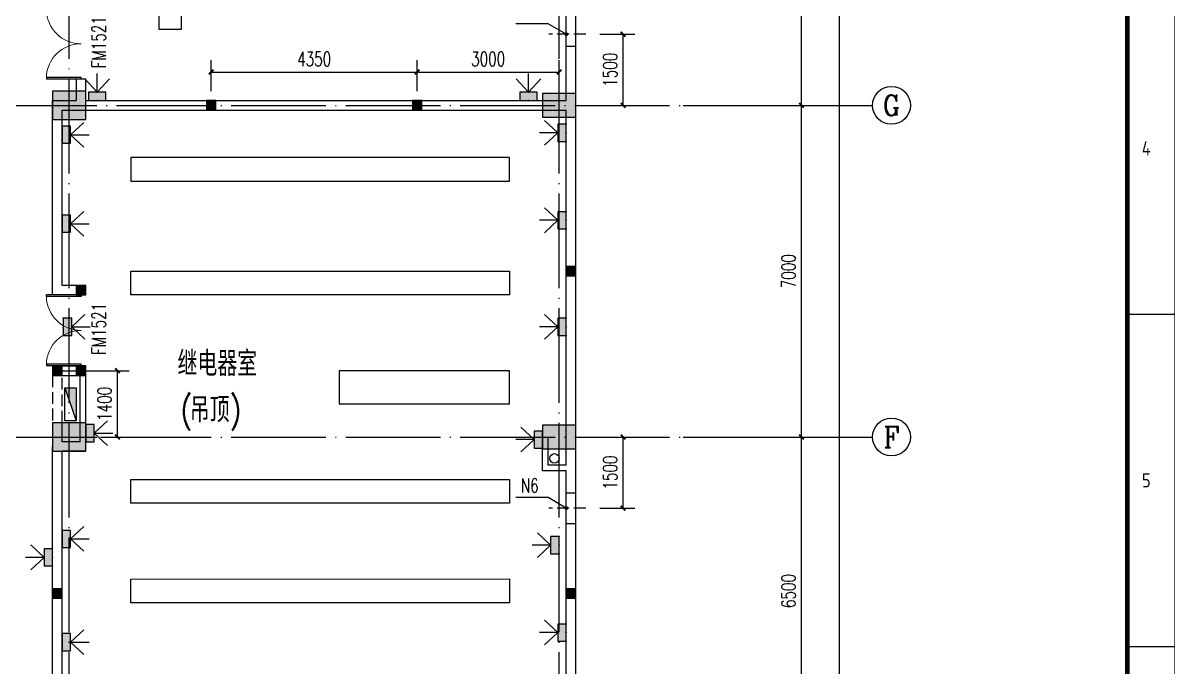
# Model space of a CAD drawing. Extents: x -93062 to 326984, y -142534 to 91021.
# Drawn here: x 98974 to 123304, y 55520 to 69109 of the extents above; entities that cross this region are included whole.
import ezdxf
from ezdxf.enums import TextEntityAlignment as Align

# ---------------------------------------------------------------- set-up
doc = ezdxf.new("R2010")
doc.units = 0
doc.header["$LTSCALE"] = 1000
doc.header["$MEASUREMENT"] = 0
doc.linetypes.add('DASH', pattern=[0.35, 0.25, -0.1])
doc.linetypes.add('DOTE', pattern=[2.42, 2, -0.2, 0.02, -0.2])
doc.layers.get('0').update_dxf_attribs({"color": 8})
doc.layers.get('Defpoints').update_dxf_attribs({"color": 8})
for name, color, linetype in [('-人员定位', 6, 'Continuous'), ('AXIS', 8, 'Continuous'), ('AXIS_TEXT', 8, 'Continuous'), ('CENTRE LINE', 8, 'DOTE'), ('COLUMN', 8, 'Continuous'), ('DOTE', 8, 'DOTE'), ('EQUIPMENT', 8, 'Continuous'), ('GROUND', 8, 'Continuous'), ('HOLE', 8, 'Continuous'), ('PUB_DIM', 8, 'Continuous'), ('PUB_HATCH', 8, 'Continuous'), ('PUB_TEXT', 8, 'Continuous'), ('TEXT', 8, 'Continuous'), ('WALL', 8, 'Continuous'), ('WINDOW', 8, 'Continuous'), ('WINDOW_TEXT', 8, 'Continuous')]:
    doc.layers.add(name, color=color, linetype=linetype)
doc.styles.add('_TCH_AXIS', font='COMPLEX', dxfattribs={"bigfont": 'GBCBIG'})
doc.styles.add('_TCH_DIM', font='SIMPLEX', dxfattribs={"bigfont": 'GBCBIG'})
doc.styles.add('_TCH_DIM_T3', font='SIMPLEX', dxfattribs={"width": 0.705882, "bigfont": 'GBCBIG'})
doc.styles.add('_TCH_WINDOW', font='SIMPLEX', dxfattribs={"bigfont": 'GBCBIG'})
doc.styles.add('COMPLEX', font='COMPLEX')
doc.styles.add('HZTXT', font='geditxt.shx', dxfattribs={"width": 0.8, "bigfont": 'hztxt1.shx'})
doc.styles.get("Standard").update_dxf_attribs({"font": 'gbenor.shx', "bigfont": 'gbcbig.shx'})
doc.styles.add('TK', font='GEDITXT.SHX', dxfattribs={"width": 0.85, "height": 3.5, "bigfont": 'DXT.SHX'})
doc.dimstyles.new('_TCH_ARCH&&100', dxfattribs={"dimtxt": 297.5, "dimasz": 100, "dimexe": 250, "dimexo": 300, "dimgap": 126.25, "dimtad": 1, "dimdec": 0, "dimzin": 0, "dimdsep": 46, "dimtxsty": '_TCH_DIM_T3', "dimblk": 'ARCHTICK', "dimcen": 0.09, "dimazin": 2, "dimtfac": 1, "dimtdec": 0, "dimtix": 1, "dimtmove": 2, "dimatfit": 3, "dimfxl": 1, "dimtolj": 1, "dimtzin": 0, "dimarcsym": 0})

# ---------------------------------------------------------------- blocks, each defined once
blk = doc.blocks.new('_FZH')
blk.add_lwpolyline([(-0.5, -0.5), (0.5, -0.5), (0.5, 0.5), (-0.5, 0.5)], close=True)
at = {"layer": 'PUB_HATCH'}
blk.add_solid([(-0.5, -0.5), (0.5, -0.5), (-0.5, 0.5), (0.5, 0.5)], dxfattribs=at)
blk = doc.blocks.new('DSADa')
at = {"layer": 'COLUMN'}
for p, xscale, yscale, zscale, rotation in [((12750, -14000), 700.0000000001892, 599.9984741202788, 599.9984741202788, 3.692380445562536e-11), ((23100, -14000), 699.9999999997672, 499.9999999998399, 499.9999999998399, 3.811489492195883e-11), ((12750, -21000), 700.0000000001892, 599.9984741202788, 599.9984741202788, 3.632825922247011e-11), ((23100, -21000), 699.9999999997672, 499.9999999998399, 499.9999999998399, 3.811489492195883e-11)]:
    blk.add_blockref('_FZH', p, dxfattribs=dict(at, xscale=xscale, yscale=yscale, zscale=zscale, rotation=rotation))
blk = doc.blocks.new('GEDI_WK_A1_V')
at = {"color": 3}
for p, q in [((584, 560.67), (594, 560.67)), ((584, 490.58), (594, 490.58))]:
    blk.add_line(p, q, dxfattribs=at)
for points, const_width in [([(0, 841), (0, 0), (594, 0), (594, 841)], 0.1), ([(10, 816), (10, 10), (584, 10), (584, 816)], 1)]:
    blk.add_lwpolyline(points, close=True, dxfattribs=dict(at, const_width=const_width))
for s, p in [('4', (588, 595.71)), ('5', (588, 525.62))]:
    blk.add_text(s, height=3, dxfattribs=at).set_placement(p, align=Align.MIDDLE)
blk = doc.blocks.new('A$C711966D6')
blk.add_blockref('GEDI_WK_A1_V', (0, 0))
at = {"style": 'TK', "width": 0.85}
for tag, height, p in [('PROJECTNAME', 4.75, (529, 44)), ('PHASE', 4, (571, 44)), ('DRAWINGNAME', 4.75, (539, 31))]:
    blk.add_attdef(tag, text='', height=height, dxfattribs=at).set_placement(p, align=Align.MIDDLE_CENTER)
for tag, p, height in [('APPROVE', (416, 32.75), 3.5), ('DESIGN', (461, 32.75), 3.5), ('REVIEW1', (416, 25.75), 3.5), ('DRAW', (461, 25.75), 3.5), ('REVIEW2', (416, 18.75), 3.5), ('PROPORTION', (461, 18.75), 3.5), ('DRAWINGNUMBER', (511, 18.5), 4), ('CHECK', (416, 11.75), 3.5), ('DATE', (461, 11.75), 3.5), ('VERSION', (577, 11.75), 3.5)]:
    blk.add_attdef(tag, p, '', height=height, dxfattribs=at)
blk = doc.blocks.new('是飞洒发时')
at = {"xscale": 100, "yscale": 100, "zscale": 100}
blk.add_blockref('A$C711966D6', (0, 0), dxfattribs=at)
blk = doc.blocks.new('A$C0FBE4C39')
at = {"layer": 'EQUIPMENT'}
for points in [[(-7759, -5522), (-7759, -8002), (-8449, -8003), (-8449, -5522)], [(-5019, -5557), (-5019, -10400), (-6159, -10400), (-6159, -5557)], [(-2279, -5557), (-2279, -10400), (-3419, -10400), (-3419, -5557)], [(-7987, -9603), (-7987, -12401), (-8449, -12401), (-8449, -9603)], [(-9050, -15100), (-9050, -15600), (-1050, -15600), (-1050, -15100)], [(-9050, -17999), (-9050, -17498), (-1050, -17498), (-1050, -17999)], [(-1053, -20299), (-1053, -19601), (-4651, -19601), (-4651, -20299)], [(-9050, -24498), (-9050, -23996), (-1051, -23995), (-1051, -24498)]]:
    blk.add_lwpolyline(points, close=True, dxfattribs=at)
for points in [[(-1051, -21897), (-1051, -22397), (-9050, -22397), (-9050, -21897), (-1051, -21897)], [(-1053, -26598), (-1052, -26096), (-9051, -26096), (-9051, -26598), (-1053, -26598)], [(-1052, -28193), (-1052, -28697), (-9044, -28697), (-9044, -28193), (-1052, -28193)]]:
    blk.add_lwpolyline(points, dxfattribs=at)
blk = doc.blocks.new('A$C2CBA13EF')
at = {"layer": 'GROUND'}
blk.add_circle((23000, 13050), 100, dxfattribs=at)
blk = doc.blocks.new('trwt')
at = {"layer": 'EQUIPMENT'}
h = blk.add_hatch(color=256, dxfattribs=at)
h.dxf.hatch_style = 1
h.paths.add_polyline_path([(240, 0), (240, 700), (0, 700)])
blk.add_line((0, 700), (240, 0), dxfattribs=at)
blk.add_lwpolyline([(0, 700), (240, 700), (240, 0), (0, 0)], close=True, dxfattribs=at)
blk = doc.blocks.new('_ArchTick')
at = {"color": 0, "linetype": 'ByBlock', "const_width": 0.4}
blk.add_lwpolyline([(-0.5, -0.5), (0.5, 0.5)], dxfattribs=at)
blk = doc.blocks.new('*D377')
at = {"layer": 'Defpoints', "color": 0, "transparency": 16777216}
for p in [(110858, 68872), (111648, 68872), (110858, 67372)]:
    blk.add_point(p, dxfattribs=at)
at = {"layer": 'HOLE', "color": 0, "lineweight": -2, "transparency": 16777216}
for p, q in [((111158, 68872), (111898, 68872)), ((111648, 67372), (111648, 68872)), ((111158, 67372), (111898, 67372))]:
    blk.add_line(p, q, dxfattribs=at)
at = {"layer": 'HOLE', "color": 0, "lineweight": -2, "transparency": 16777216, "xscale": 100, "yscale": 100, "zscale": 100}
for p, rotation in [((111648, 68872), 90), ((111648, 67372), 270)]:
    blk.add_blockref('_ArchTick', p, dxfattribs=dict(at, rotation=rotation))
at = {"layer": 'HOLE', "color": 0, "transparency": 16777216, "insert": (111373, 68122), "char_height": 297.5, "attachment_point": 5, "rotation": 90, "style": '_TCH_DIM_T3'}
blk.add_mtext('\\A1;1500', dxfattribs=at)
blk = doc.blocks.new('*D378')
at = {"layer": 'Defpoints', "color": 0, "transparency": 16777216}
for p in [(110858, 60372), (111648, 60372), (110858, 58872)]:
    blk.add_point(p, dxfattribs=at)
at = {"layer": 'HOLE', "color": 0, "lineweight": -2, "transparency": 16777216}
for p, q in [((111158, 60372), (111898, 60372)), ((111648, 58872), (111648, 60372)), ((111158, 58872), (111898, 58872))]:
    blk.add_line(p, q, dxfattribs=at)
at = {"layer": 'HOLE', "color": 0, "lineweight": -2, "transparency": 16777216, "xscale": 100, "yscale": 100, "zscale": 100}
for p, rotation in [((111648, 60372), 90), ((111648, 58872), 270)]:
    blk.add_blockref('_ArchTick', p, dxfattribs=dict(at, rotation=rotation))
at = {"layer": 'HOLE', "color": 0, "transparency": 16777216, "insert": (111373, 59622), "char_height": 297.5, "attachment_point": 5, "rotation": 90, "style": '_TCH_DIM_T3'}
blk.add_mtext('\\A1;1500', dxfattribs=at)
blk = doc.blocks.new('*D922')
at = {"layer": 'Defpoints', "color": 0, "transparency": 16777216}
for p in [(100308, 61772), (100968, 61772), (100308, 60372)]:
    blk.add_point(p, dxfattribs=at)
at = {"layer": 'PUB_DIM', "color": 0, "lineweight": -2, "transparency": 16777216}
for p, q in [((100608, 61772), (101218, 61772)), ((100968, 60372), (100968, 61772)), ((100608, 60372), (101218, 60372))]:
    blk.add_line(p, q, dxfattribs=at)
at = {"layer": 'PUB_DIM', "color": 0, "lineweight": -2, "transparency": 16777216, "xscale": 100, "yscale": 100, "zscale": 100}
for p, rotation in [((100968, 61772), 90), ((100968, 60372), 270)]:
    blk.add_blockref('_ArchTick', p, dxfattribs=dict(at, rotation=rotation))
at = {"layer": 'PUB_DIM', "color": 0, "transparency": 16777216, "insert": (100693, 61072), "char_height": 297.5, "attachment_point": 5, "rotation": 90, "style": '_TCH_DIM_T3'}
blk.add_mtext('\\A1;1400', dxfattribs=at)
blk = doc.blocks.new('*D940')
at = {"layer": 'Defpoints', "color": 0, "transparency": 16777216}
for p in [(107298, 68075), (102948, 67372), (107298, 67372)]:
    blk.add_point(p, dxfattribs=at)
at = {"layer": 'PUB_DIM', "color": 0, "lineweight": -2, "transparency": 16777216}
for p, q in [((102948, 67672), (102948, 68325)), ((107298, 67672), (107298, 68325)), ((102948, 68075), (107298, 68075))]:
    blk.add_line(p, q, dxfattribs=at)
at = {"layer": 'PUB_DIM', "color": 0, "lineweight": -2, "transparency": 16777216, "xscale": 100, "yscale": 100, "zscale": 100, "rotation": 180}
blk.add_blockref('_ArchTick', (102948, 68075), dxfattribs=at)
at = {"layer": 'PUB_DIM', "color": 0, "lineweight": -2, "transparency": 16777216, "xscale": 100, "yscale": 100, "zscale": 100}
blk.add_blockref('_ArchTick', (107298, 68075), dxfattribs=at)
at = {"layer": 'PUB_DIM', "color": 0, "transparency": 16777216, "insert": (105123, 68350), "char_height": 297.5, "attachment_point": 5, "style": '_TCH_DIM_T3'}
blk.add_mtext('\\A1;4350', dxfattribs=at)
blk = doc.blocks.new('*D941')
at = {"layer": 'Defpoints', "color": 0, "transparency": 16777216}
for p in [(110298, 68075), (107298, 67372), (110298, 67372)]:
    blk.add_point(p, dxfattribs=at)
at = {"layer": 'PUB_DIM', "color": 0, "lineweight": -2, "transparency": 16777216}
for p, q in [((107298, 67672), (107298, 68325)), ((110298, 67672), (110298, 68325)), ((107298, 68075), (110298, 68075))]:
    blk.add_line(p, q, dxfattribs=at)
at = {"layer": 'PUB_DIM', "color": 0, "lineweight": -2, "transparency": 16777216, "xscale": 100, "yscale": 100, "zscale": 100, "rotation": 180}
blk.add_blockref('_ArchTick', (107298, 68075), dxfattribs=at)
at = {"layer": 'PUB_DIM', "color": 0, "lineweight": -2, "transparency": 16777216, "xscale": 100, "yscale": 100, "zscale": 100}
blk.add_blockref('_ArchTick', (110298, 68075), dxfattribs=at)
at = {"layer": 'PUB_DIM', "color": 0, "transparency": 16777216, "insert": (108798, 68350), "char_height": 297.5, "attachment_point": 5, "style": '_TCH_DIM_T3'}
blk.add_mtext('\\A1;3000', dxfattribs=at)
blk = doc.blocks.new('*D1259')
at = {"layer": 'AXIS', "color": 0, "lineweight": -2, "transparency": 16777216}
for p, q in [((113216, 60372), (115666, 60372)), ((115416, 53872), (115416, 60372)), ((113216, 53872), (115666, 53872))]:
    blk.add_line(p, q, dxfattribs=at)
at = {"layer": 'Defpoints', "color": 0, "transparency": 16777216}
for p in [(112916, 60372), (115416, 60372), (112916, 53872)]:
    blk.add_point(p, dxfattribs=at)
at = {"layer": 'AXIS', "color": 0, "lineweight": -2, "transparency": 16777216, "xscale": 100, "yscale": 100, "zscale": 100}
for p, rotation in [((115416, 60372), 90), ((115416, 53872), 270)]:
    blk.add_blockref('_ArchTick', p, dxfattribs=dict(at, rotation=rotation))
at = {"layer": 'AXIS', "color": 0, "transparency": 16777216, "insert": (115141, 57122), "char_height": 297.5, "attachment_point": 5, "rotation": 90, "style": '_TCH_DIM_T3'}
blk.add_mtext('\\A1;6500', dxfattribs=at)
blk = doc.blocks.new('*D1260')
at = {"layer": 'AXIS', "color": 0, "lineweight": -2, "transparency": 16777216}
for p, q in [((113216, 67372), (115666, 67372)), ((115416, 60372), (115416, 67372)), ((113216, 60372), (115666, 60372))]:
    blk.add_line(p, q, dxfattribs=at)
at = {"layer": 'Defpoints', "color": 0, "transparency": 16777216}
for p in [(112916, 67372), (115416, 67372), (112916, 60372)]:
    blk.add_point(p, dxfattribs=at)
at = {"layer": 'AXIS', "color": 0, "lineweight": -2, "transparency": 16777216, "xscale": 100, "yscale": 100, "zscale": 100}
for p, rotation in [((115416, 67372), 90), ((115416, 60372), 270)]:
    blk.add_blockref('_ArchTick', p, dxfattribs=dict(at, rotation=rotation))
at = {"layer": 'AXIS', "color": 0, "transparency": 16777216, "insert": (115141, 63872), "char_height": 297.5, "attachment_point": 5, "rotation": 90, "style": '_TCH_DIM_T3'}
blk.add_mtext('\\A1;7000', dxfattribs=at)
blk = doc.blocks.new('*D1261')
at = {"layer": 'AXIS', "color": 0, "lineweight": -2, "transparency": 16777216}
for p, q in [((113216, 74372), (115666, 74372)), ((115416, 67372), (115416, 74372)), ((113216, 67372), (115666, 67372))]:
    blk.add_line(p, q, dxfattribs=at)
at = {"layer": 'Defpoints', "color": 0, "transparency": 16777216}
for p in [(112916, 74372), (115416, 74372), (112916, 67372)]:
    blk.add_point(p, dxfattribs=at)
at = {"layer": 'AXIS', "color": 0, "lineweight": -2, "transparency": 16777216, "xscale": 100, "yscale": 100, "zscale": 100}
for p, rotation in [((115416, 74372), 90), ((115416, 67372), 270)]:
    blk.add_blockref('_ArchTick', p, dxfattribs=dict(at, rotation=rotation))
at = {"layer": 'AXIS', "color": 0, "transparency": 16777216, "insert": (115141, 70872), "char_height": 297.5, "attachment_point": 5, "rotation": 90, "style": '_TCH_DIM_T3'}
blk.add_mtext('\\A1;7000', dxfattribs=at)
blk = doc.blocks.new('*D1264')
at = {"layer": 'AXIS', "color": 0, "lineweight": -2, "transparency": 16777216}
for p, q in [((113216, 81372), (116466, 81372)), ((116216, 26872), (116216, 81372)), ((113216, 26872), (116466, 26872))]:
    blk.add_line(p, q, dxfattribs=at)
at = {"layer": 'Defpoints', "color": 0, "transparency": 16777216}
for p in [(112916, 81372), (116216, 81372), (112916, 26872)]:
    blk.add_point(p, dxfattribs=at)
at = {"layer": 'AXIS', "color": 0, "lineweight": -2, "transparency": 16777216, "xscale": 100, "yscale": 100, "zscale": 100}
for p, rotation in [((116216, 81372), 90), ((116216, 26872), 270)]:
    blk.add_blockref('_ArchTick', p, dxfattribs=dict(at, rotation=rotation))
at = {"layer": 'AXIS', "color": 0, "transparency": 16777216, "insert": (115941, 54122), "char_height": 297.5, "attachment_point": 5, "rotation": 90, "style": '_TCH_DIM_T3'}
blk.add_mtext('\\A1;54500', dxfattribs=at)
blk = doc.blocks.new('_AXISO')
blk.add_circle((0, 0), 0.5)
at = {"layer": 'AXIS_TEXT', "style": 'COMPLEX', "width": 1.041667}
blk.add_attdef('A', text='', height=0.56, dxfattribs=at).set_placement((-0.25, -0.28), (0.25, -0.28), align=Align.FIT)
blk = doc.blocks.new('$DorLib2D$00000002')
for p, q in [((-0.5, 0), (-0.5, 0.4875)), ((-0.475, 0.4875), (-0.5, 0.4875)), ((-0.475, 0), (-0.475, 0.4875)), ((0.475, 0), (0.475, 0.4875)), ((0.475, 0.4875), (0.5, 0.4875)), ((0.5, 0), (0.5, 0.4875)), ((-0.5, 0), (-0.475, 0)), ((0.5, 0), (0.475, 0))]:
    blk.add_line(p, q)
at = {"lineweight": 13}
for centre, start, end in [((-0.4875, 0), 0, 88.53072), ((0.4875, 0), 91.46928, 180)]:
    blk.add_arc(centre, 0.4875, start, end, dxfattribs=at)
blk = doc.blocks.new('定位基站')
at = {"layer": '-人员定位', "ltscale": 0.01}
h = blk.add_hatch(color=256, dxfattribs=at)
h.dxf.hatch_style = 1
h.paths.add_polyline_path([(406524, 477798), (406524, 477617), (406162, 477617), (406162, 477798)])
at = {"layer": '-人员定位', "color": 6}
for p, q in [((406343, 477798), (406082, 478077)), ((406343, 477798), (406343, 478186)), ((406343, 477798), (406604, 478077)), ((406343, 477995), (406343, 477995)), ((406162, 477798), (406524, 477798)), ((406162, 477617), (406162, 477798)), ((406524, 477617), (406162, 477617)), ((406524, 477798), (406524, 477617))]:
    blk.add_line(p, q, dxfattribs=at)
for p in [(406162, 477617), (406343, 477798), (406343, 477617), (406524, 477617)]:
    blk.add_point(p, dxfattribs=at)

msp = doc.modelspace()

# ---------------------------------------------------------------- hatches: boundary and pattern name
at = {"layer": 'PUB_HATCH'}
for points in [[(102848.4, 67472.1), (102848.4, 67272.1), (103048.4, 67272.1), (103048.4, 67472.1)], [(107198.4, 67472.1), (107198.4, 67272.1), (107398.4, 67272.1), (107398.4, 67472.1)], [(110448.4, 63972.1), (110448.4, 63772.1), (110648.4, 63772.1), (110648.4, 63972.1)], [(100098.4, 63372.1), (100298.4, 63372.1), (100298.4, 63572.1), (100098.4, 63572.1)], [(99598.4, 61672.1), (99798.4, 61672.1), (99798.4, 61872.1), (99598.4, 61872.1)], [(100098.4, 61672.1), (100298.4, 61672.1), (100298.4, 61872.1), (100098.4, 61872.1)], [(99598.4, 56972.1), (99798.4, 56972.1), (99798.4, 57172.1), (99598.4, 57172.1)], [(110448.4, 56972.1), (110648.4, 56972.1), (110648.4, 57172.1), (110448.4, 57172.1)]]:
    msp.add_hatch(color=256, dxfattribs=at).paths.add_polyline_path(points)

# ---------------------------------------------------------------- linework, layer by layer
at = {"layer": 'AXIS'}
for p, q in [((112915.9, 67372.1), (116915.9, 67372.1)), ((112915.9, 60372.1), (116915.9, 60372.1))]:
    msp.add_line(p, q, dxfattribs=at)
at = {"layer": 'CENTRE LINE'}
msp.add_line((99598.4, 61772.1), (100954.2, 61772.1), dxfattribs=at)
at = {"layer": 'COLUMN'}
for p, q in [((102848.4, 67472.1), (102848.4, 67272.1)), ((103048.4, 67472.1), (102848.4, 67472.1)), ((103048.4, 67272.1), (103048.4, 67472.1)), ((107198.4, 67472.1), (107198.4, 67272.1)), ((107398.4, 67472.1), (107198.4, 67472.1)), ((107398.4, 67272.1), (107398.4, 67472.1)), ((102848.4, 67272.1), (103048.4, 67272.1)), ((107198.4, 67272.1), (107398.4, 67272.1)), ((110448.4, 63972.1), (110448.4, 63772.1)), ((110648.4, 63972.1), (110448.4, 63972.1)), ((110448.4, 63772.1), (110648.4, 63772.1)), ((110648.4, 63772.1), (110648.4, 63972.1)), ((100298.4, 63572.1), (100098.4, 63572.1)), ((100098.4, 63572.1), (100098.4, 63372.1)), ((100298.4, 63372.1), (100298.4, 63572.1)), ((100098.4, 63372.1), (100298.4, 63372.1)), ((99798.4, 61872.1), (99598.4, 61872.1)), ((99598.4, 61872.1), (99598.4, 61672.1)), ((99798.4, 61672.1), (99798.4, 61872.1)), ((100298.4, 61872.1), (100098.4, 61872.1)), ((100098.4, 61872.1), (100098.4, 61672.1)), ((100298.4, 61672.1), (100298.4, 61872.1)), ((99598.4, 61672.1), (99798.4, 61672.1)), ((100098.4, 61672.1), (100298.4, 61672.1)), ((99798.4, 57172.1), (99598.4, 57172.1)), ((99598.4, 57172.1), (99598.4, 56972.1)), ((99598.4, 56972.1), (99798.4, 56972.1)), ((99798.4, 56972.1), (99798.4, 57172.1)), ((110648.4, 57172.1), (110448.4, 57172.1)), ((110448.4, 57172.1), (110448.4, 56972.1)), ((110448.4, 56972.1), (110648.4, 56972.1)), ((110648.4, 56972.1), (110648.4, 57172.1))]:
    msp.add_line(p, q, dxfattribs=at)
at = {"layer": 'DOTE'}
for p, q in [((84009.9, 67372.1), (112915.9, 67372.1)), ((84009.9, 60372.1), (112915.9, 60372.1))]:
    msp.add_line(p, q, dxfattribs=at)
for points in [[(99948.4, 22372.1), (99948.4, 86156)], [(110298.4, 22372.1), (110298.4, 86156)]]:
    msp.add_lwpolyline(points, dxfattribs=at)
at = {"layer": 'HOLE'}
for p, q in [((110063.5, 69095), (109380.5, 69095)), ((110448.4, 68872.1), (110063.5, 69095)), ((110448.4, 68622.1), (110648.4, 68622.1)), ((110448.4, 59197.1), (110648.4, 59197.1)), ((110063.5, 59095), (109380.5, 59095)), ((110448.4, 58872.1), (110063.5, 59095)), ((110448.4, 58547.1), (110648.4, 58547.1))]:
    msp.add_line(p, q, dxfattribs=at)
at = {"layer": 'HOLE', "linetype": 'DASH'}
for p, q in [((110858.3, 68872.1), (110077.3, 68872.1)), ((110858.3, 58872.1), (110077.3, 58872.1))]:
    msp.add_line(p, q, dxfattribs=at)
at = {"layer": 'HOLE', "const_width": 40}
for points in [[(110465.7, 68862, 1), (110431.1, 68882.1, 1)], [(110465.7, 58862, 1), (110431.1, 58882.1, 1)]]:
    msp.add_lwpolyline(points, format="xyb", close=True, dxfattribs=at)
at = {"layer": 'WALL'}
for p, q in [((110448.4, 67472.1), (110448.4, 75012.1)), ((110648.4, 67372.1), (110648.4, 75072.1)), ((100298.4, 67922.1), (100098.4, 67922.1)), ((100098.4, 67922.1), (100098.4, 67472.1)), ((100298.4, 67472.1), (100298.4, 67922.1)), ((99598.4, 67472.1), (100098.4, 67472.1)), ((99598.4, 63372.1), (99598.4, 67472.1)), ((100298.4, 67472.1), (110448.4, 67472.1)), ((99798.4, 67272.1), (100198.4, 67272.1)), ((99798.4, 63572.1), (99798.4, 67272.1)), ((100198.4, 67272.1), (110448.4, 67272.1)), ((110448.4, 59782.1), (110448.4, 67272.1)), ((110648.4, 59722.1), (110648.4, 67372.1)), ((100298.4, 63572.1), (99798.4, 63572.1)), ((100298.4, 63372.1), (100298.4, 63572.1)), ((100098.4, 63372.1), (99598.4, 63372.1)), ((100098.4, 63372.1), (100298.4, 63372.1)), ((99598.4, 61872.1), (100098.4, 61872.1)), ((99598.4, 61872.1), (99598.4, 61672.1)), ((100298.4, 61872.1), (100098.4, 61872.1)), ((100298.4, 60072.1), (100298.4, 61872.1)), ((100298.4, 61872.1), (100298.4, 61872.1)), ((99598.4, 61672.1), (99798.4, 61672.1)), ((99798.4, 61672.1), (100198.4, 61672.1)), ((100178.4, 60272.1), (100178.4, 61672.1)), ((100198.4, 61672.1), (100178.4, 61672.1)), ((99798.4, 60672.1), (99598.4, 60672.1)), ((99598.4, 60672.1), (99598.4, 60172.1)), ((99798.4, 60272.1), (99798.4, 60672.1)), ((109948.4, 59662.1), (109948.4, 60372.1)), ((109948.4, 60372.1), (110068.4, 60372.1)), ((110068.4, 59782.1), (110068.4, 60372.1)), ((99598.4, 54072.1), (99598.4, 60172.1)), ((100178.4, 60272.1), (99798.4, 60272.1)), ((99798.4, 54172.1), (99798.4, 60072.1)), ((100298.4, 60072.1), (99798.4, 60072.1)), ((110448.4, 59662.1), (109948.4, 59662.1)), ((110448.4, 59782.1), (110068.4, 59782.1)), ((110448.4, 50972.1), (110448.4, 59662.1)), ((110648.4, 50872.1), (110648.4, 59722.1))]:
    msp.add_line(p, q, dxfattribs=at)
at = {"layer": 'WINDOW', "linetype": 'DASH'}
for p, q in [((99598.4, 61672.1), (99598.4, 60672.1)), ((99798.4, 60672.1), (99798.4, 61672.1))]:
    msp.add_line(p, q, dxfattribs=at)

# ---------------------------------------------------------------- block references
at = {"layer": '-人员定位', "xscale": -1}
for p in [(506882, -410145), (515991.5, -410145)]:
    msp.add_blockref('定位基站', p, dxfattribs=at)
for p, rotation in [((-377818.7, -339591.6), 270), ((588065.4, 473135.6), 90), ((588065.4, 471288.6), 90), ((-377818.7, -341469.1), 270), ((-377796.9, -343645.4), 270), ((588065.4, 469040.7), 90), ((-377318.7, -345890), 270), ((587565.4, 466660.6), 90), ((-377818.7, -348121.1), 270), ((587915.4, 464433.1), 90), ((577215.4, 464176.5), 90), ((588065.4, 462588.6), 90), ((-377818.7, -350298.1), 270)]:
    msp.add_blockref('定位基站', p, dxfattribs=dict(at, rotation=rotation))
msp.add_blockref('是飞洒发时', (63898.5, 6896))
at = {"layer": 'AXIS'}
ref = msp.add_blockref('_AXISO', (117315.9, 67372.1), dxfattribs=dict(at, xscale=800, yscale=800, zscale=800))
ref.add_attrib('A', 'G', dxfattribs={"layer": 'AXIS_TEXT', "height": 425.2, "style": '_TCH_AXIS'}).set_placement((117133.7, 67159.5), (117498.2, 67159.5), align=Align.FIT)
ref = msp.add_blockref('_AXISO', (117315.9, 60372.1), dxfattribs=dict(at, xscale=800, yscale=800, zscale=800))
ref.add_attrib('A', 'F', dxfattribs={"layer": 'AXIS_TEXT', "height": 445.4, "style": '_TCH_AXIS'}).set_placement((117146.2, 60149.3), (117485.6, 60149.3), align=Align.FIT)
at = {"layer": 'COLUMN'}
msp.add_blockref('DSADa', (87198.4, 81372.1), dxfattribs=at)
at = {"layer": 'EQUIPMENT'}
for name, p in [('A$C0FBE4C39', (110298.4, 81372.1)), ('trwt', (99854, 60711.5))]:
    msp.add_blockref(name, p, dxfattribs=at)
at = {"layer": 'GROUND'}
msp.add_blockref('A$C2CBA13EF', (87198.4, 46872.1), dxfattribs=at)
at = {"layer": 'WINDOW'}
ref = msp.add_blockref('$DorLib2D$00000002', (100198.4, 68672.1), dxfattribs=dict(at, xscale=1500, yscale=1500, zscale=1500, rotation=90))
ref.add_attrib('A', 'FM1521', (100722.1, 68157.1), dxfattribs={"layer": 'WINDOW_TEXT', "height": 297.5, "rotation": 90, "style": '_TCH_WINDOW', "width": 0.705882})
ref = msp.add_blockref('$DorLib2D$00000002', (100198.4, 62622.1), dxfattribs=dict(at, xscale=1500, yscale=1500, zscale=1500, rotation=89.99999999998283))
ref.add_attrib('A', 'FM1521', (100722.1, 62107.1), dxfattribs={"layer": 'WINDOW_TEXT', "height": 297.5, "rotation": 90, "style": '_TCH_WINDOW', "width": 0.705882})

# ---------------------------------------------------------------- texts
at = {"layer": 'PUB_TEXT', "style": '_TCH_DIM', "width": 0.705882}
msp.add_text('N6', height=297.5, dxfattribs=at).set_placement((109485.5, 59200))
at = {"layer": 'TEXT', "style": 'HZTXT', "width": 0.8}
for s, p in [('继电器室', (102237, 61659.5)), ('(', (102300.1, 60683.6)), ('吊顶', (102496.1, 60683.6)), (')', (103336.1, 60683.6))]:
    msp.add_text(s, height=525, dxfattribs=at).set_placement(p)

# ---------------------------------------------------------------- dimensions: what is measured, and where the dimension line sits
at = {"layer": 'AXIS'}
for p1, p2, distance, picture, middle in [((112915.9, 26872.1), (112915.9, 81372.1), -3300, '*D1264', (115940.9, 54122.1)), ((112915.9, 67372.1), (112915.9, 74372.1), -2500, '*D1261', (115140.9, 70872.1)), ((112915.9, 60372.1), (112915.9, 67372.1), -2500, '*D1260', (115140.9, 63872.1)), ((112915.9, 53872.1), (112915.9, 60372.1), -2500, '*D1259', (115140.9, 57122.1))]:
    dim = msp.add_aligned_dim(p1=p1, p2=p2, distance=distance, dimstyle='_TCH_ARCH&&100', dxfattribs=at)
    dim.commit()
    dim.dimension.update_dxf_attribs({"geometry": picture, "text_midpoint": middle})
at = {"layer": 'HOLE'}
for p1, p2, picture, middle in [((110858.3, 67372.1), (110858.3, 68872.1), '*D377', (111373.5, 68122.1)), ((110858.3, 58872.1), (110858.3, 60372.1), '*D378', (111373.5, 59622.1))]:
    dim = msp.add_aligned_dim(p1=p1, p2=p2, distance=-790.2, dimstyle='_TCH_ARCH&&100', dxfattribs=at)
    dim.commit()
    dim.dimension.update_dxf_attribs({"geometry": picture, "text_midpoint": middle})
at = {"layer": 'PUB_DIM'}
for p1, p2, distance, picture, middle in [((102948.4, 67372.1), (107298.4, 67372.1), 702.4, '*D940', (105123.4, 68349.5)), ((107298.4, 67372.1), (110298.4, 67372.1), 702.4, '*D941', (108798.4, 68349.5)), ((100308.3, 60372.1), (100308.3, 61772.1), -660.1, '*D922', (100693.4, 61072.1))]:
    dim = msp.add_aligned_dim(p1=p1, p2=p2, distance=distance, dimstyle='_TCH_ARCH&&100', dxfattribs=at)
    dim.commit()
    dim.dimension.update_dxf_attribs({"geometry": picture, "text_midpoint": middle})

doc.saveas('drawing.dxf')
